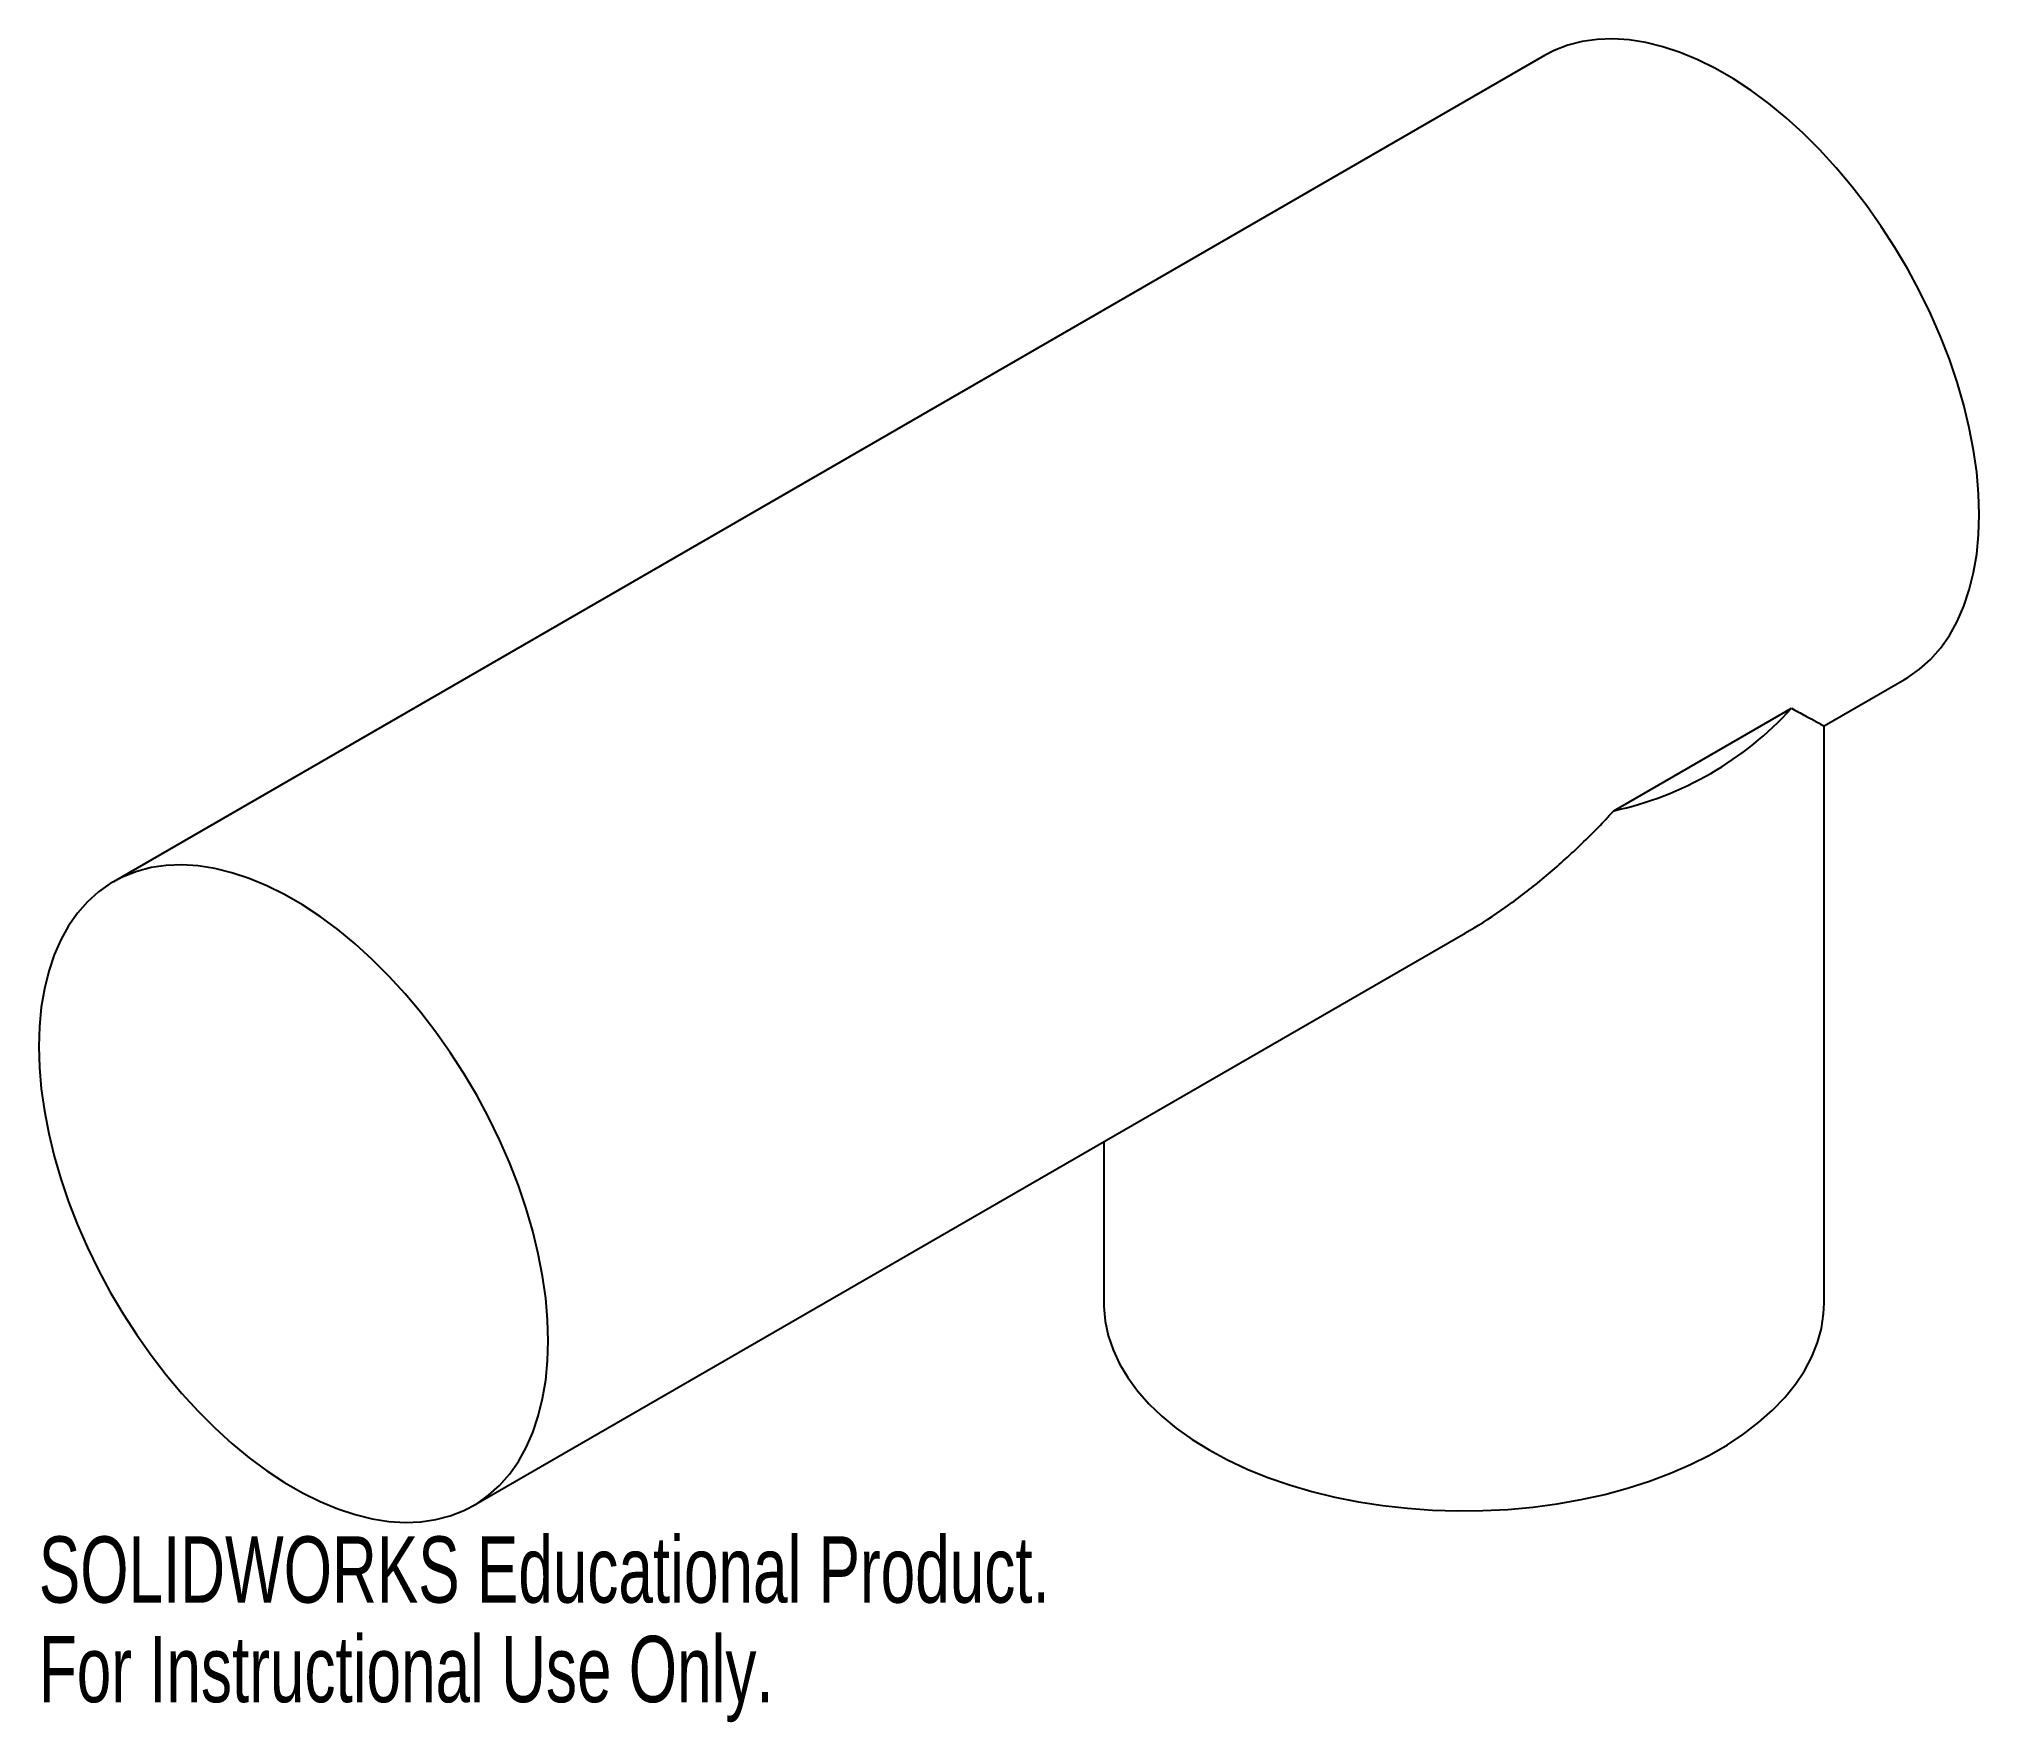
# Paper-space layout '_Isometric' of a CAD drawing. Header units: inches. Extents: x -5.76 to -0.19, y -2.56 to 2.27.
import ezdxf

# ---------------------------------------------------------------- set-up
doc = ezdxf.new("R2010")
doc.units = ezdxf.units.IN
doc.header["$MEASUREMENT"] = 0
doc.styles.add('SLDTEXTSTYLE0', font='TXT', dxfattribs={"width": 0.7})

psp = doc.layouts.new('_Isometric')

# ---------------------------------------------------------------- linework, layer by layer
at = {"color": 7, "linetype": 'Continuous', "lineweight": 25}
for p, q in [((-1.4348, 2.2202), (-5.541, -0.1503)), ((-0.6325, 0.2968), (-0.4014, 0.4301)), ((-1.2356, 0.0536), (-0.7262, 0.3476)), ((-0.6323, -1.3591), (-0.6323, 0.2969)), ((-4.5077, -1.9403), (-1.6621, -0.2976)), ((-2.6993, -0.8964), (-2.6993, -1.3591))]:
    psp.add_line(p, q, dxfattribs=at)
at = {"color": 7, "linetype": 'Continuous', "lineweight": 25, "flags": 128}
for points in [[(-0.1873, 0.9033), (-0.1891, 0.9632), (-0.1945, 1.0249), (-0.2033, 1.088), (-0.2157, 1.1523), (-0.2314, 1.2174), (-0.2505, 1.283), (-0.2729, 1.3489), (-0.2984, 1.4146), (-0.3269, 1.4799), (-0.3583, 1.5444), (-0.3924, 1.6079), (-0.4291, 1.67), (-0.4682, 1.7304), (-0.5095, 1.7889), (-0.5527, 1.8451), (-0.5978, 1.8987), (-0.6444, 1.9496), (-0.6923, 1.9974), (-0.7413, 2.0419), (-0.7912, 2.083), (-0.8417, 2.1203), (-0.8926, 2.1538), (-0.9436, 2.1833), (-0.9945, 2.2085), (-1.045, 2.2295), (-1.0949, 2.246), (-1.1439, 2.2581), (-1.1919, 2.2656), (-1.2385, 2.2686), (-1.2835, 2.2669), (-1.3268, 2.2607), (-1.368, 2.2499), (-1.4071, 2.2346), (-1.4348, 2.2202)], [(-0.4014, 0.4301), (-0.3924, 0.4355), (-0.3583, 0.4596), (-0.3269, 0.4879), (-0.2984, 0.5202), (-0.2729, 0.5565), (-0.2505, 0.5966), (-0.2314, 0.6401), (-0.2157, 0.6871), (-0.2033, 0.7371), (-0.1945, 0.79), (-0.1891, 0.8455), (-0.1873, 0.9033)], [(-4.2936, -1.4672), (-4.2954, -1.4073), (-4.3007, -1.3456), (-4.3095, -1.2825), (-4.3219, -1.2182), (-4.3377, -1.1531), (-4.3568, -1.0875), (-4.3791, -1.0216), (-4.4046, -0.9559), (-4.4331, -0.8906), (-4.4645, -0.826), (-4.4987, -0.7626), (-4.5354, -0.7005), (-4.5744, -0.6401), (-4.6157, -0.5816), (-4.659, -0.5254), (-4.704, -0.4718), (-4.7506, -0.4209), (-4.7985, -0.3731), (-4.8476, -0.3286), (-4.8975, -0.2875), (-4.948, -0.2502), (-4.9988, -0.2167), (-5.0499, -0.1872), (-5.1007, -0.162), (-5.1512, -0.141), (-5.2011, -0.1244), (-5.2502, -0.1124), (-5.2981, -0.1048), (-5.3447, -0.1019), (-5.3897, -0.1036), (-5.433, -0.1098), (-5.4743, -0.1206), (-5.5133, -0.1359), (-5.55, -0.1556), (-5.5842, -0.1797), (-5.6156, -0.208), (-5.6441, -0.2404), (-5.6696, -0.2766), (-5.6919, -0.3167), (-5.711, -0.3603), (-5.7268, -0.4072), (-5.7391, -0.4572), (-5.748, -0.5101), (-5.7533, -0.5656), (-5.7551, -0.6234), (-5.7533, -0.6833), (-5.748, -0.745), (-5.7391, -0.8081), (-5.7268, -0.8724), (-5.711, -0.9375), (-5.6919, -1.0031), (-5.6696, -1.069), (-5.6441, -1.1347), (-5.6156, -1.2), (-5.5842, -1.2646), (-5.55, -1.328), (-5.5133, -1.3901), (-5.4743, -1.4505), (-5.433, -1.509), (-5.3897, -1.5652), (-5.3447, -1.6188), (-5.2981, -1.6697), (-5.2502, -1.7175), (-5.2011, -1.762), (-5.1512, -1.8031), (-5.1007, -1.8404), (-5.0499, -1.8739), (-4.9988, -1.9034), (-4.948, -1.9286), (-4.8975, -1.9496), (-4.8476, -1.9662), (-4.7985, -1.9782), (-4.7506, -1.9858), (-4.704, -1.9887), (-4.659, -1.987), (-4.6157, -1.9808), (-4.5744, -1.97), (-4.5354, -1.9547), (-4.4987, -1.935), (-4.4645, -1.9109), (-4.4331, -1.8826), (-4.4046, -1.8502), (-4.3791, -1.814), (-4.3568, -1.7739), (-4.3377, -1.7303), (-4.3219, -1.6834), (-4.3095, -1.6334), (-4.3007, -1.5805), (-4.2954, -1.525), (-4.2936, -1.4672)], [(-2.6993, -1.3591), (-2.6991, -1.3695), (-2.6953, -1.411), (-2.6866, -1.4524), (-2.6728, -1.4933), (-2.6541, -1.5335), (-2.6306, -1.5729), (-2.6024, -1.6112), (-2.5697, -1.6483), (-2.5325, -1.684), (-2.4912, -1.7181), (-2.4458, -1.7505), (-2.3966, -1.7809)], [(-2.3966, -1.7809), (-2.3438, -1.8093), (-2.2878, -1.8355), (-2.2287, -1.8594), (-2.1668, -1.8809), (-2.1026, -1.8998), (-2.0362, -1.916), (-1.968, -1.9296), (-1.8983, -1.9404), (-1.8275, -1.9483), (-1.7559, -1.9534), (-1.6838, -1.9556), (-1.6117, -1.9548), (-1.5399, -1.9512), (-1.4686, -1.9447), (-1.3983, -1.9353), (-1.3293, -1.9232), (-1.262, -1.9082), (-1.1966, -1.8906), (-1.1335, -1.8704), (-1.073, -1.8478), (-1.0154, -1.8227), (-0.961, -1.7954), (-0.91, -1.7659), (-0.8627, -1.7345), (-0.8192, -1.7013), (-0.78, -1.6663), (-0.745, -1.6299), (-0.7145, -1.5922), (-0.6886, -1.5533), (-0.6676, -1.5135), (-0.6513, -1.4729), (-0.64, -1.4318), (-0.6338, -1.3903), (-0.6323, -1.3591)]]:
    psp.add_lwpolyline(points, dxfattribs=at)
at = {"color": 7, "linetype": 'Continuous', "lineweight": 25}
psp.add_arc((-1.4375, 0.9916), 0.9595, 282.1477, 317.847, dxfattribs=at)
for points, knots in [([(-0.7262, 0.3476), (-0.7125, 0.3402), (-0.6851, 0.3254), (-0.6562, 0.3095), (-0.6364, 0.2987), (-0.6339, 0.2976), (-0.6326, 0.297)], [0, 0, 0, 0, 0.248302, 0.498194, 0.753848, 1, 1, 1, 1]), ([(-1.6623, -0.2973), (-1.6582, -0.295), (-1.6187, -0.2736), (-1.5464, -0.2247), (-1.4463, -0.149), (-1.3499, -0.0639), (-1.2804, 0.0052), (-1.2431, 0.0455), (-1.2356, 0.0536)], [0, 0, 0, 0, 0.026545, 0.251229, 0.477647, 0.708815, 0.941352, 1, 1, 1, 1])]:
    psp.add_open_spline(points, degree=3, knots=knots, dxfattribs=at)

# ---------------------------------------------------------------- texts
at = {"color": 7, "linetype": 'Continuous', "char_height": 0.1903, "attachment_point": 1, "style": 'SLDTEXTSTYLE0'}
for s, insert in [('SOLIDWORKS Educational Product.', (-5.7551, -2.0288)), ('For Instructional Use Only.', (-5.7551, -2.3143))]:
    psp.add_mtext(s, dxfattribs=dict(at, insert=insert))

doc.saveas('drawing.dxf')
